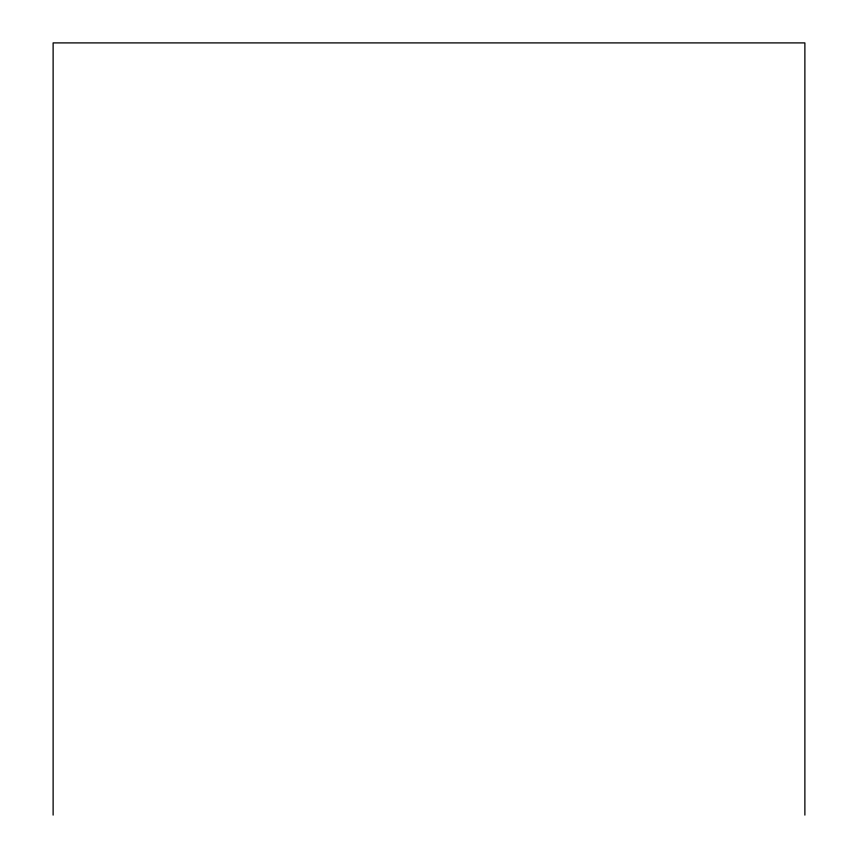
<?xml version="1.0" encoding="UTF-8"?>
<svg xmlns="http://www.w3.org/2000/svg" width="858" height="858" viewBox="0 0 858 858"><rect width="100%" height="100%" fill="white"/><g stroke="black" fill="none" stroke-linecap="round" stroke-linejoin="round"><path stroke-width="1.29" d="M804.879 815.1L804.879 42.9L53.121 42.9L53.121 815.1"/></g></svg>
